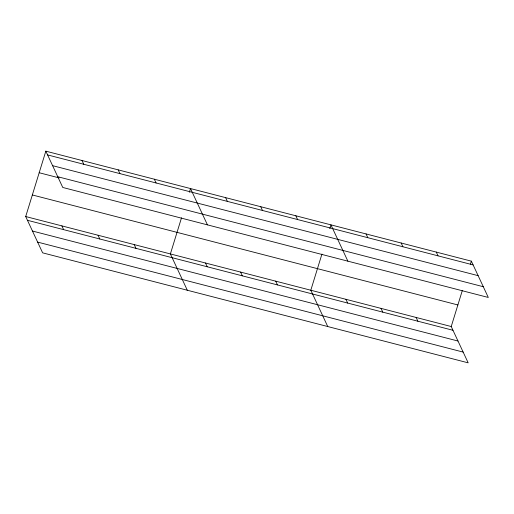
<?xml version="1.0" encoding="UTF-8"?>
<svg xmlns="http://www.w3.org/2000/svg" width="514" height="514" viewBox="0 0 514 514"><rect width="100%" height="100%" fill="white"/><g stroke="black" fill="none" stroke-linecap="round" stroke-linejoin="round"><path stroke-width="0.77" d="M462.362 290.391L451.234 326.531L468.17 362.839L42.63 252.843L25.7 216.535L45.83 151.161L471.37 261.157L488.3 297.465L62.766 187.469L45.83 151.161M181.513 217.795L170.385 253.935L187.314 290.243M189.37 192.275L190.514 188.554L207.444 224.869M321.937 254.096L310.809 290.23L327.739 326.544M329.795 228.576L330.939 224.856L347.875 261.163M470.451 264.132L471.37 261.157M47.584 154.92L473.124 264.916M52.595 165.662L478.129 275.658M57.754 176.726L483.288 286.722M39.186 172.736L59.2 177.908M32.343 194.96L457.878 304.956M25.7 216.535L451.234 326.531M27.454 220.294L452.988 330.29M32.459 231.037L458 341.033M37.625 242.107L463.159 352.096M436.264 252.078L438.018 255.837M401.158 243.006L402.912 246.765M416.128 317.459L417.882 321.218M366.052 233.928L367.799 237.693M381.022 308.381L382.776 312.139M345.916 299.309L347.67 303.067M295.833 215.784L297.587 219.542M260.726 206.705L262.481 210.47M275.703 281.158L277.457 284.917M225.62 197.633L227.374 201.392M240.597 272.086L242.351 275.845M205.491 263.007L207.245 266.772M154.341 179.206L156.095 182.971M118.175 169.858L119.929 173.616M134.212 244.587L135.966 248.346M82.002 160.509L83.756 164.268M98.039 235.232L99.793 238.997M61.873 225.884L63.627 229.649"/></g></svg>
